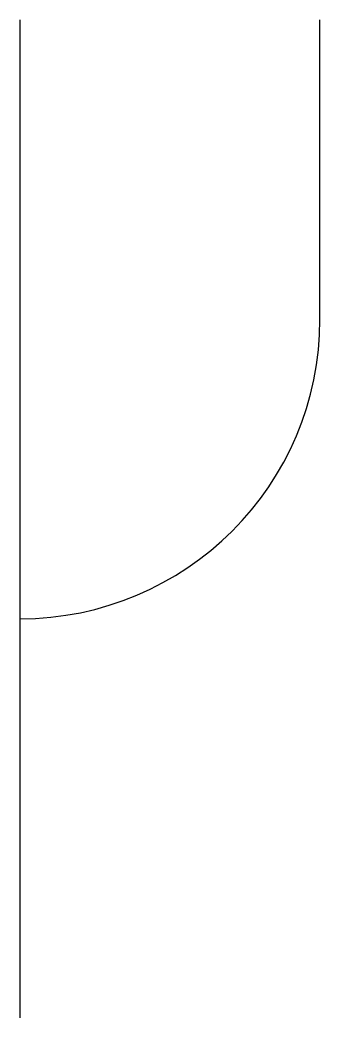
# Model space of a CAD drawing. Extents: x 178.43 to 178.73, y 144.87 to 145.87.
import ezdxf

# ---------------------------------------------------------------- set-up
doc = ezdxf.new("R2010")
doc.units = 0
doc.header["$MEASUREMENT"] = 0
doc.layers.add('DIM', color=2, linetype='CONTINUOUS')

msp = doc.modelspace()

# ---------------------------------------------------------------- linework, layer by layer
at = {"layer": 'DIM'}
for p, q in [((178.4345, 145.8696), (178.4345, 144.8696)), ((178.7345, 145.5696), (178.7345, 145.8696))]:
    msp.add_line(p, q, dxfattribs=at)
msp.add_arc((178.4345, 145.5696), 0.3, 270, 0, dxfattribs=at)

doc.saveas('drawing.dxf')
